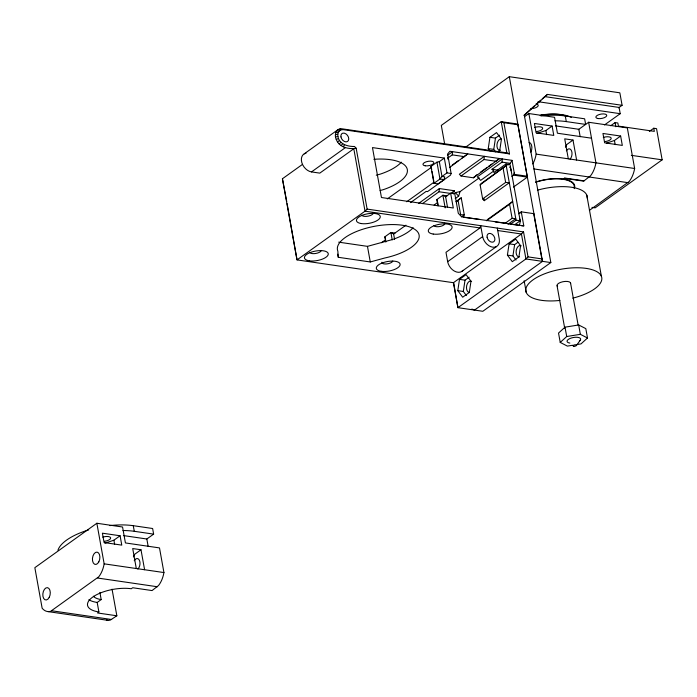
<?xml version="1.0" encoding="UTF-8"?>
<svg xmlns="http://www.w3.org/2000/svg" width="697" height="697" viewBox="0 0 697 697"><rect width="100%" height="100%" fill="white"/><g stroke="black" fill="none" stroke-linecap="round" stroke-linejoin="round"><path stroke-width="1.05" d="M422.399 203.663L439.032 191.753L439.371 188.556L454.566 190.778L451.464 193.566M447.962 159.247L448.188 157.113M447.831 158.045L452.257 154.873L452.588 151.685L447.422 155.387M461.031 175.993L484.032 159.517L484.371 156.32L459.367 174.233L461.031 175.993L473.463 177.805L499.566 158.533L496.125 161.007M501.997 162.131L502.337 158.942L477.332 176.846L480.66 180.375L493.659 171.061L491.995 169.301L501.997 162.131L510.282 163.342L512.007 160.354L449.826 151.275L447.622 153.993L451.133 173.501L450.515 175.13L427.514 191.614L426.128 191.414L410.481 202.627M457.79 290.658L459.489 279.375L466.084 274.644L470.989 281.196L469.299 292.479L462.695 297.21L457.79 290.658L463.322 291.459L466.38 295.554M463.322 291.459L465.012 280.177L469.142 277.223M490.078 151.057L488.24 148.592L489.93 137.318L496.534 132.587L501.439 139.139L499.74 150.421L498.094 151.606M495.602 151.859L493.764 149.402L495.462 138.119L499.583 135.166M507.399 255.111L509.098 243.828L515.702 239.106L520.607 245.658L518.908 256.94L512.304 261.671L507.399 255.111L512.931 255.921L515.998 260.016M512.931 255.921L514.621 244.638L517.923 242.277M513.428 187.101L527.35 177.125L517.801 124.075L501.221 121.661L465.012 147.598M302.472 164.396L282.424 178.763L297.018 259.894L365.028 211.174L367.127 209.1L356.176 148.252C348.779 149.541 339.143 147.311 336.25 139.452C333.854 135.052 336.276 127.769 342.131 128.832L506.841 152.861L509.498 153.906L503.887 122.707L501.221 121.661L506.841 152.861M356.176 148.252L354.512 146.492C347.725 146.649 339.169 144.227 337.914 136.473C336.956 133.005 339.648 128.858 343.508 129.694L509.498 153.906M406.708 201.755L433.987 182.205L433.97 183.32L438.117 183.921L444.12 179.626L444.756 176.881L441.985 176.48L439.973 179.016L433.97 183.32L430.938 166.47L436.941 162.166L439.319 161.652L444.32 158.071L446.986 172.891L441.985 176.48L439.319 161.652M455.211 198.601L458.652 196.136L460.09 191.579L479.222 177.874M463.008 270.349A10.368 7.284 54.4 0 1 454.339 271.063A10.368 7.284 54.4 0 1 447.666 261.663L445.984 252.305L479.98 227.945L480.703 225.671L482.664 236.588A10.368 7.284 54.4 0 0 492.64 247.156A10.368 7.284 54.4 0 0 499.252 239.01L497.283 228.085M514.247 172.83L513.532 175.104L527.35 177.125M133.406 556.894L134.8 554.202L140.994 549.767L144.593 569.737M565.415 147.18L566.809 144.497L573.004 140.053L576.602 160.022M343.299 146.928L344.466 144.784M576.41 345.529L580.235 340.249M341.129 145.699L342.636 143.774M473.463 177.805L474.57 176.446M480.12 184.853L481.218 183.494L506.222 165.581L480.12 184.853L482.646 198.898L484.302 200.658L509.307 182.745L505.647 182.414L482.646 198.898M96.857 523.255L34.85 567.672L42.151 608.237A20.805 12.267 -81.7 0 0 50.559 611.365L98.765 576.794A20.805 12.267 -81.7 0 0 104.158 563.838L96.857 523.255L122.559 527.002L125.425 542.937L159.5 547.912L163.934 572.559A20.805 12.267 -81.7 0 1 158.541 585.515L152.051 590.568L132.7 587.745L131.306 588.747A28.002 11.169 -10.2 0 0 92.718 597.085A28.002 11.169 -10.2 0 0 98.896 611.957L97.502 612.959L116.843 615.782L112.051 589.157M589.374 210.398L629.234 181.447A20.805 12.267 -81.7 0 0 634.636 168.491L627.326 127.908L588.643 122.263L578.292 129.677M453.433 282.712L457.92 307.673L525.93 258.953L528.03 256.879L523.534 231.918L521.434 233.992L453.433 282.712L297.018 259.894L287.12 203.681M576.811 344.571L581.01 343.891L587.501 338.001L585.82 328.635L578.667 324.959L565.023 327.163L558.532 333.061L560.222 342.419L567.367 346.104L572.62 345.25M560.222 342.419L566.713 336.529L580.348 334.316L587.501 338.001M523.935 115.336L534.311 105.953M536.707 103.783L540.698 100.176M542.292 98.73L547.485 94.409L622.099 105.299L619.851 92.814L509.315 76.687L441.306 125.408L444.573 143.556M547.485 94.409L524.336 115.345L550.83 262.56L482.821 311.28L457.92 307.673L453.721 283.104M339.151 143.957L340.964 142.327M449.652 167.463L467.792 153.898L461.754 158.219M456.361 201.869L461.214 197.826L464.307 214.981L461.719 216.837M509.577 204.256L512.678 201.468L487.673 219.381L486.576 220.74L509.577 204.256L512.103 218.3L505.02 223.371M304.214 153.845L338.219 129.485L340.197 130.191M306.044 153.201A10.368 7.284 54.4 0 0 301.818 162.575A10.368 7.284 54.4 0 0 311.498 171.915L345.503 147.555M387.314 198.906L431.321 167.385L430.938 166.47M452.275 165.015L458.304 160.693M524.492 116.669L528.866 113.541L554.559 117.288L557.426 133.223L591.509 138.198M418.679 203.385L439.371 188.556M385.833 242.068L384.883 236.797L390.886 232.502L395.033 233.103M438.03 205.859L436.888 199.542L442.891 195.247L447.038 195.848M381.468 242.73L385.633 239.742L384.883 236.797M392.211 239.873L390.886 232.502L393.631 234.018L405.959 225.183M434.118 205.014L437.638 202.487L436.888 199.542M445.165 207.88L442.891 195.247L445.636 196.763L450.637 193.174L454.784 193.783L458.295 213.282L461.614 216.811L523.796 225.88L521.269 211.836L533.702 213.648L534.085 214.571M451.978 192.625L454.566 190.778M475.432 175.827L477.157 174.59M480.599 172.124L486.637 167.803M488.362 166.566L491.812 164.091M453.564 193.879L455.333 192.607L460.09 191.579M536.934 133.484L545.899 130.487L552.102 126.052L553.784 135.41L536.098 132.831L534.416 123.474L552.102 126.052M515.048 224.478L520.189 220.792L510.082 164.623L505.935 164.022L493.938 172.621L493.659 171.061M456.047 201.529L461.214 197.826M507.782 165.137L510.282 163.342M511.842 176.324L514.534 174.389L526.967 176.202M618.561 107.826L622.099 105.299M604.499 124.946L620.217 113.689L619.093 107.443L544.357 96.543M610.677 125.748L615.085 122.594L617.847 122.994L618.405 126.113L654.335 131.358L653.769 128.231L656.539 128.64L662.15 159.84L595.142 207.845L591.953 207.375M606.468 143.146L614.44 140.489L620.635 136.046L622.316 145.412L604.639 142.824L602.949 133.467L620.635 136.046M447.666 261.663L482.664 236.588M563.307 179.033L564.709 178.031L584.051 180.854M518.577 213.761L521.269 211.836M508.008 224.19L515.763 218.631L512.103 218.3M510.901 223.876L516.041 220.191L520.189 220.792M649.36 131.393L653.769 128.231M461.562 271.586L496.56 246.511M104.925 543.198L113.89 540.201L120.093 535.766L121.775 545.124L104.088 542.545L102.407 533.188L120.093 535.766M123.404 535.575L146.832 538.999L153.636 534.129L152.626 528.509L133.275 525.686A48.398 19.298 -10.2 0 0 109.873 525.59M88.85 599.734A28.002 11.169 -10.2 0 0 97.188 602.443L101.187 599.577L99.898 592.415M106.449 620.077A20.805 12.267 -81.7 0 0 110.335 620.086L116.843 615.782M337.479 141.831L339.561 140.541M336.25 139.452L338.515 138.546M376.275 175.208L380.396 174.084A41.489 16.545 -10.2 0 0 401.35 162.183M380.109 190.525L383.202 189.689A41.489 16.545 -10.2 0 0 407.126 168.779A41.489 16.545 -10.2 0 0 373.862 159.299M338.672 242.155L367.467 246.355L392.184 239.611A41.489 16.545 -10.2 0 0 413.147 227.71M370.273 261.959L384.753 258.003A41.489 16.545 -10.2 0 0 418.697 233.687A41.489 16.545 -10.2 0 0 371.797 226.847A41.489 16.545 -10.2 0 0 337.853 251.164L338.28 257.289L370.273 261.959L367.467 246.355M335.527 136.987L337.914 136.473M464.385 217.211L463.479 217.281L479.58 219.424M495.262 221.925L496.159 221.846M514.125 224.469L513.227 224.539L519.439 225.445M335.379 134.608L337.784 134.469M521.513 225.75L523.796 225.88M335.797 132.465L338.141 132.683M464.307 214.981L460.639 214.659L458.112 200.614M511.363 224.059L496.299 222.073M538.006 101.692L620.217 113.689M540.942 115.981A48.398 19.298 -10.2 0 1 565.284 115.972L584.635 118.795L585.646 124.415L566.295 121.592A48.398 19.298 -10.2 0 0 554.96 120.816M555.413 125.869L578.841 129.285L580.174 136.717M503.887 122.707L517.705 124.719M573.004 140.053L564.718 138.842L568.308 158.811M631.325 155.344L662.15 159.84M489.93 137.318L495.462 138.119M528.866 113.541L536.167 154.124L634.636 168.491M488.24 148.592L493.764 149.402M452.257 154.873L464.69 156.694M484.032 159.517L496.464 161.329M533.876 168.935L628.075 182.684M444.32 158.071L372.468 147.59L381.451 197.521L453.303 208.002L450.637 193.174M564.309 178.319L583.659 181.142L590.551 175.801A20.805 12.267 -81.7 0 0 595.944 162.845L588.643 122.263M491.995 169.301L498.216 170.207M446.986 172.891L451.133 173.501M444.12 179.626L439.973 179.016L436.941 162.166M311.498 171.915L319.792 173.126L353.797 148.766L365.028 211.174L479.98 227.945M439.032 191.753L450.428 193.417M367.127 209.1L523.534 231.918M497.597 230.515L521.434 233.992L525.93 258.953L542.51 261.375L509.315 76.687M509.098 243.828L514.621 244.638M528.03 256.879L541.848 258.892L542.51 261.375M550.83 262.56L542.536 261.349L474.5 310.095L471.843 309.05M459.489 279.375L465.012 280.177M122.951 530.522A48.398 19.298 -10.2 0 1 134.286 531.306L153.636 534.129M140.994 549.767L132.709 548.556L136.298 568.525M104.158 563.838L163.934 572.559M97.597 578.031L157.374 586.752M51.866 610.79L111.642 619.511M47.945 611.591L107.721 620.313M336.764 130.722L338.969 131.219M340.049 128.84L341.748 129.668M520.267 212.55L521.548 213.395M455.333 192.607L458.652 196.136M282.424 178.763L286.737 201.546M615.085 122.594L615.834 126.749M614.44 140.489L615.19 144.645M586.769 195.108L601.372 276.239M565.284 115.972L566.295 121.592M545.899 130.487L546.648 134.652M578.667 324.959L580.348 334.316M570.547 282.904L578.153 325.168M565.023 327.163L566.713 336.529M557.077 285.814L564.675 328.078M533.702 213.648L541.848 258.892M512.007 160.354L514.534 174.389M505.935 164.022L516.041 220.191M524.144 280.734L526.252 292.479M503.121 168.378L505.647 182.414M483.945 198.636L484.302 200.658M445.636 196.763L447.544 207.349M431.321 167.385L431.704 169.502M432.079 171.619L433.795 181.15M437.638 202.487L438.021 204.604M393.631 234.018L394.589 239.306M337.714 254.17L338.28 257.289M146.832 538.999L148.165 546.422M133.275 525.686L134.286 531.306M113.89 540.201L114.639 544.366M97.188 602.443L98.896 611.957M134.225 560.763A5.707 3.363 -81.7 0 1 139.487 560.432A5.707 3.363 -81.7 0 1 137.84 569.083M101.187 599.577A21.093 8.408 -10.2 0 1 93.398 596.214M57.956 550.229A48.398 19.298 -10.2 0 1 88.667 529.912M102.755 537.152A5.707 2.274 -10.2 0 1 110.605 537.709A5.707 2.274 -10.2 0 1 104.472 541.29M603.297 137.44A5.707 2.274 -10.2 0 1 611.156 137.997A5.707 2.274 -10.2 0 1 605.022 141.578M535.618 182.083A28.002 11.169 -10.2 0 1 564.126 179.164A28.002 11.169 -10.2 0 1 574.276 188.634M566.356 150.84A5.707 3.363 -81.7 0 1 571.496 150.726A5.707 3.363 -81.7 0 1 570.007 159.221M529.093 142.423A6.221 3.668 -81.7 0 1 530.844 152.155M534.765 127.446A5.707 2.274 -10.2 0 1 542.614 127.995A5.707 2.274 -10.2 0 1 536.481 131.585M536.167 154.124A20.805 12.267 -81.7 0 1 532.822 163.952M540.166 115.414A34.571 13.783 -10.2 0 1 571.296 117.349M541.099 115.04A31.112 12.407 -10.2 0 1 566.4 116.199M535.976 103.984A5.532 2.204 -10.2 0 1 537.57 106.615A5.532 2.204 -10.2 0 1 530.826 108.662M535.819 182.222A27.662 11.03 -10.2 0 1 574.11 187.807M537.387 190.203A38.544 15.369 -10.2 0 1 587.222 198.087M559.9 300.442A38.544 15.369 -10.2 0 1 530.67 281.701A38.544 15.369 -10.2 0 1 594.149 270.392A38.544 15.369 -10.2 0 1 572.751 298.15M557.583 286.432A6.918 2.753 -10.2 0 1 562.732 281.762A6.918 2.753 -10.2 0 1 570.599 283.618M569.858 343.081A6.918 2.753 -10.2 0 1 568.334 339.404A6.918 2.753 -10.2 0 1 577.857 337.348A6.918 2.753 -10.2 0 1 579.39 341.016M444.747 223.197A5.532 2.204 -10.2 0 1 440.225 226.438A5.532 2.204 -10.2 0 1 433.97 225.523M392.786 261.026A5.532 2.204 -10.2 0 1 386.8 263.919A5.532 2.204 -10.2 0 1 381.93 262.203M373.235 212.637A5.881 2.344 -10.2 0 1 368.425 216.087A5.881 2.344 -10.2 0 1 361.787 215.12M321.273 250.511A5.881 2.344 -10.2 0 1 315.671 253.481A5.881 2.344 -10.2 0 1 309.782 252.375M509.577 167.053A4.844 2.849 -81.7 0 1 510.187 167.646M510.657 168.5A4.844 2.849 -81.7 0 1 511.058 170.756M519.753 219.05A4.844 2.849 -81.7 0 1 519.326 224.896M500.402 150.256A5.707 3.363 -81.7 0 1 496.961 144.889A5.707 3.363 -81.7 0 1 501.213 139.034M469.072 292.374A5.707 3.363 -81.7 0 1 466.737 285.474A5.707 3.363 -81.7 0 1 471.599 281.422M519.57 256.775A5.707 3.363 -81.7 0 1 516.207 250.667A5.707 3.363 -81.7 0 1 521.208 245.875M49.226 597.39A6.221 3.668 -81.7 0 0 47.474 587.658A6.221 3.668 -81.7 0 0 42.953 596.397A6.221 3.668 -81.7 0 0 49.226 597.39M98.835 561.869A6.221 3.668 -81.7 0 0 97.092 552.137A6.221 3.668 -81.7 0 0 92.562 560.876A6.221 3.668 -81.7 0 0 98.835 561.869M598.104 118.568A5.532 2.204 -10.2 0 0 606.738 115.685A5.532 2.204 -10.2 0 0 599.08 114.569A5.532 2.204 -10.2 0 0 598.104 118.568M573.814 346.235A1.725 0.688 -10.2 0 0 576.515 345.329A1.725 0.688 -10.2 0 0 574.119 344.98A1.725 0.688 -10.2 0 0 573.814 346.235M433.203 234.053A12.102 4.827 -10.2 0 0 452.083 227.753A12.102 4.827 -10.2 0 0 435.329 225.314A12.102 4.827 -10.2 0 0 433.203 234.053M381.198 271.307A12.102 4.827 -10.2 0 0 400.078 265.008A12.102 4.827 -10.2 0 0 383.324 262.569A12.102 4.827 -10.2 0 0 381.198 271.307M309.346 260.826A12.102 4.827 -10.2 0 0 328.226 254.527A12.102 4.827 -10.2 0 0 311.472 252.087A12.102 4.827 -10.2 0 0 309.346 260.826M361.351 223.571A12.102 4.827 -10.2 0 0 380.231 217.272A12.102 4.827 -10.2 0 0 363.477 214.833A12.102 4.827 -10.2 0 0 361.351 223.571M425.214 165.808A5.532 2.204 -10.2 0 0 433.839 162.924A5.532 2.204 -10.2 0 0 426.181 161.809A5.532 2.204 -10.2 0 0 425.214 165.808M487.09 237.233A4.844 3.398 54.4 0 0 493.572 241.868A4.844 3.398 54.4 0 0 492.213 234.297A4.844 3.398 54.4 0 0 487.09 237.233M340.955 136.917A4.844 3.398 54.4 0 0 347.437 141.543A4.844 3.398 54.4 0 0 346.069 133.981A4.844 3.398 54.4 0 0 340.955 136.917"/></g></svg>
